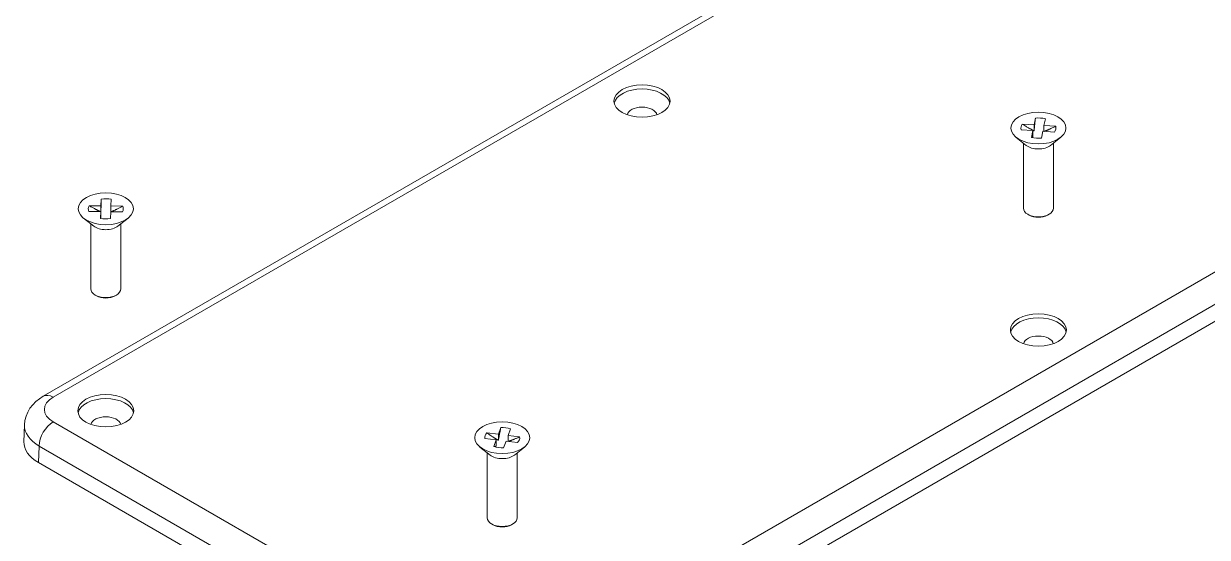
# Model space of a CAD drawing. Header units: millimetres. Extents: x 17 to 728, y 8 to 567.
# Drawn here: x 491.6 to 609.8, y 422.2 to 473.5 of the extents above; entities that cross this region are included whole.
import ezdxf

# ---------------------------------------------------------------- set-up
doc = ezdxf.new("R2010")
doc.units = ezdxf.units.MM
doc.header["$LTSCALE"] = 1.333333
doc.layers.add('Visible (ANSI)', color=7, linetype='Continuous', lineweight=18)
doc.layers.add('Visible Narrow (ANSI)', color=7, linetype='Continuous', lineweight=9)

msp = doc.modelspace()

# ---------------------------------------------------------------- linework, layer by layer
at = {"layer": 'Visible (ANSI)'}
for p, q in [((493.559, 436.279), (603.607, 499.815)), ((543.158, 404.826), (653.256, 468.391)), ((592.537, 463.384), (592.674, 464.058)), ((593.667, 463.991), (593.53, 463.316)), ((591.251, 462.89), (592.419, 462.81)), ((591.368, 463.463), (592.537, 463.384)), ((592.419, 462.81), (592.282, 462.135)), ((592.419, 462.81), (592.419, 462.214)), ((592.537, 463.384), (592.537, 462.787)), ((593.275, 462.068), (593.413, 462.743)), ((593.413, 462.743), (594.582, 462.663)), ((593.53, 463.316), (594.699, 463.236)), ((593.53, 463.316), (593.53, 462.735)), ((591.763, 461.328), (590.753, 462.128)), ((591.475, 461.556), (591.475, 455.061)), ((594.186, 461.328), (595.196, 462.128)), ((594.475, 461.556), (594.475, 455.061)), ((498.148, 455.311), (499.325, 455.295)), ((499.325, 455.295), (499.351, 455.975)), ((499.325, 455.295), (499.325, 454.699)), ((500.351, 455.962), (500.324, 455.282)), ((500.324, 455.282), (501.501, 455.267)), ((500.324, 455.282), (500.324, 454.705)), ((498.601, 453.265), (497.591, 454.065)), ((498.125, 454.733), (499.302, 454.718)), ((499.302, 454.718), (499.275, 454.039)), ((499.302, 454.718), (499.302, 454.122)), ((500.275, 454.026), (500.302, 454.705)), ((500.302, 454.705), (501.479, 454.69)), ((501.025, 453.265), (502.035, 454.065)), ((592.055, 454.367), (591.914, 454.449)), ((593.894, 454.367), (594.035, 454.449)), ((498.313, 453.493), (498.313, 446.999)), ((501.313, 453.493), (501.313, 446.999)), ((498.894, 446.304), (498.753, 446.386)), ((500.732, 446.304), (500.874, 446.386)), ((491.632, 431.74), (491.682, 433.413)), ((539.266, 433.145), (539.024, 432.48)), ((540.003, 432.362), (540.245, 433.027)), ((538.819, 431.915), (537.667, 432.054)), ((539.024, 432.48), (537.872, 432.62)), ((538.578, 431.25), (538.819, 431.915)), ((538.819, 431.915), (538.819, 431.319)), ((539.024, 432.48), (539.024, 431.884)), ((539.798, 431.797), (539.556, 431.131)), ((540.95, 431.657), (539.798, 431.797)), ((541.155, 432.222), (540.003, 432.362)), ((540.003, 432.362), (540.003, 431.772)), ((538.199, 430.403), (537.189, 431.203)), ((537.911, 430.631), (537.911, 424.137)), ((540.623, 430.403), (541.633, 431.203)), ((540.911, 430.631), (540.911, 424.137)), ((493.095, 429.648), (536.088, 404.826)), ((538.492, 423.443), (538.351, 423.524)), ((540.33, 423.443), (540.472, 423.524))]:
    msp.add_line(p, q, dxfattribs=at)
at = {"layer": 'Visible (ANSI)', "flags": 128}
for points in [[(592.674, 464.058), (592.662, 463.943), (592.651, 463.839), (592.641, 463.744), (592.632, 463.658), (592.624, 463.579), (592.616, 463.507), (592.609, 463.44), (592.603, 463.379), (592.596, 463.321), (592.591, 463.268), (592.585, 463.219), (592.58, 463.173), (592.575, 463.129), (592.571, 463.089), (592.567, 463.05), (592.563, 463.014), (592.559, 462.98), (592.555, 462.948), (592.552, 462.918), (592.548, 462.889), (592.545, 462.862), (592.542, 462.836), (592.539, 462.811), (592.537, 462.787)], [(592.537, 462.787), (592.513, 462.799), (592.488, 462.811), (592.462, 462.824), (592.435, 462.837), (592.407, 462.852), (592.378, 462.867), (592.347, 462.884), (592.314, 462.901), (592.28, 462.92), (592.244, 462.94), (592.206, 462.961), (592.166, 462.984), (592.123, 463.008), (592.077, 463.034), (592.029, 463.063), (591.976, 463.093), (591.92, 463.126), (591.86, 463.162), (591.795, 463.201), (591.724, 463.244), (591.647, 463.291), (591.563, 463.343), (591.47, 463.4), (591.368, 463.463)], [(594.699, 463.236), (594.602, 463.19), (594.514, 463.148), (594.434, 463.11), (594.361, 463.075), (594.293, 463.043), (594.23, 463.014), (594.171, 462.987), (594.117, 462.962), (594.066, 462.939), (594.019, 462.918), (593.974, 462.898), (593.932, 462.879), (593.893, 462.862), (593.855, 462.846), (593.82, 462.831), (593.786, 462.817), (593.754, 462.804), (593.723, 462.792), (593.694, 462.78), (593.666, 462.769), (593.64, 462.759), (593.614, 462.75), (593.589, 462.741), (593.566, 462.732)], [(592.419, 462.214), (592.417, 462.21), (592.414, 462.206), (592.411, 462.202), (592.408, 462.199), (592.404, 462.195), (592.401, 462.191), (592.397, 462.188), (592.393, 462.184), (592.389, 462.181), (592.385, 462.178), (592.381, 462.174), (592.376, 462.171), (592.371, 462.168), (592.365, 462.165), (592.36, 462.161), (592.353, 462.158), (592.347, 462.155), (592.34, 462.152), (592.332, 462.149), (592.324, 462.147), (592.315, 462.144), (592.305, 462.141), (592.294, 462.138), (592.282, 462.135)], [(499.279, 454.718), (499.255, 454.729), (499.231, 454.74), (499.205, 454.752), (499.178, 454.764), (499.15, 454.777), (499.121, 454.791), (499.09, 454.806), (499.058, 454.822), (499.024, 454.838), (498.989, 454.856), (498.951, 454.875), (498.911, 454.896), (498.869, 454.917), (498.825, 454.941), (498.777, 454.966), (498.726, 454.993), (498.672, 455.022), (498.614, 455.053), (498.551, 455.087), (498.484, 455.124), (498.41, 455.165), (498.331, 455.209), (498.243, 455.257), (498.148, 455.311)], [(499.351, 455.975), (499.349, 455.859), (499.347, 455.754), (499.345, 455.659), (499.343, 455.573), (499.342, 455.494), (499.34, 455.421), (499.339, 455.354), (499.337, 455.292), (499.336, 455.235), (499.335, 455.182), (499.334, 455.132), (499.333, 455.086), (499.332, 455.042), (499.331, 455.001), (499.33, 454.963), (499.33, 454.927), (499.329, 454.893), (499.328, 454.861), (499.328, 454.83), (499.327, 454.801), (499.326, 454.774), (499.326, 454.748), (499.325, 454.723), (499.325, 454.699)], [(501.501, 455.267), (501.406, 455.216), (501.318, 455.17), (501.239, 455.128), (501.165, 455.089), (501.098, 455.054), (501.035, 455.021), (500.977, 454.992), (500.923, 454.964), (500.872, 454.938), (500.824, 454.915), (500.78, 454.892), (500.738, 454.872), (500.698, 454.852), (500.66, 454.834), (500.625, 454.817), (500.591, 454.802), (500.559, 454.787), (500.528, 454.773), (500.499, 454.76), (500.471, 454.747), (500.444, 454.735), (500.418, 454.724), (500.394, 454.714), (500.37, 454.704)], [(499.302, 454.122), (499.302, 454.118), (499.301, 454.114), (499.3, 454.11), (499.3, 454.106), (499.299, 454.102), (499.298, 454.099), (499.298, 454.095), (499.297, 454.091), (499.296, 454.088), (499.295, 454.084), (499.295, 454.081), (499.294, 454.077), (499.293, 454.074), (499.292, 454.071), (499.291, 454.067), (499.289, 454.064), (499.288, 454.061), (499.287, 454.058), (499.285, 454.055), (499.284, 454.051), (499.282, 454.048), (499.28, 454.045), (499.278, 454.042), (499.275, 454.039)], [(499.325, 454.699), (499.324, 454.699), (499.323, 454.7), (499.322, 454.7), (499.321, 454.701), (499.32, 454.701), (499.319, 454.701), (499.318, 454.702), (499.317, 454.702), (499.316, 454.703), (499.315, 454.703), (499.314, 454.703), (499.313, 454.704), (499.313, 454.704), (499.312, 454.705), (499.311, 454.705), (499.31, 454.705), (499.309, 454.706), (499.308, 454.706), (499.307, 454.707), (499.306, 454.707), (499.305, 454.707), (499.304, 454.708), (499.303, 454.708), (499.302, 454.709)], [(491.682, 433.413), (491.729, 433.858), (491.841, 434.291), (492.012, 434.702), (492.239, 435.086), (492.512, 435.436), (492.827, 435.752), (493.178, 436.033), (493.559, 436.279)], [(539.266, 433.145), (539.245, 433.03), (539.226, 432.927), (539.208, 432.833), (539.192, 432.748), (539.178, 432.669), (539.164, 432.598), (539.152, 432.531), (539.14, 432.47), (539.129, 432.414), (539.119, 432.361), (539.11, 432.312), (539.101, 432.266), (539.093, 432.223), (539.085, 432.183), (539.077, 432.145), (539.07, 432.109), (539.064, 432.075), (539.057, 432.043), (539.051, 432.013), (539.045, 431.985), (539.04, 431.958), (539.035, 431.932), (539.029, 431.907), (539.024, 431.884)], [(539.024, 431.884), (539.001, 431.896), (538.977, 431.91), (538.951, 431.924), (538.925, 431.939), (538.897, 431.955), (538.868, 431.972), (538.837, 431.99), (538.805, 432.009), (538.772, 432.029), (538.736, 432.051), (538.699, 432.074), (538.659, 432.099), (538.617, 432.126), (538.572, 432.154), (538.524, 432.185), (538.473, 432.218), (538.417, 432.254), (538.358, 432.293), (538.294, 432.336), (538.224, 432.382), (538.148, 432.433), (538.065, 432.489), (537.973, 432.551), (537.872, 432.62)], [(541.155, 432.222), (541.057, 432.179), (540.968, 432.14), (540.886, 432.105), (540.812, 432.073), (540.743, 432.044), (540.68, 432.018), (540.621, 431.993), (540.567, 431.971), (540.516, 431.95), (540.468, 431.931), (540.424, 431.914), (540.382, 431.897), (540.343, 431.882), (540.305, 431.868), (540.27, 431.855), (540.237, 431.843), (540.205, 431.831), (540.175, 431.821), (540.146, 431.811), (540.118, 431.801), (540.092, 431.793), (540.066, 431.785), (540.042, 431.777), (540.018, 431.77)], [(538.819, 431.319), (538.814, 431.315), (538.809, 431.311), (538.804, 431.308), (538.798, 431.304), (538.792, 431.301), (538.786, 431.297), (538.78, 431.294), (538.773, 431.291), (538.766, 431.288), (538.759, 431.285), (538.751, 431.282), (538.743, 431.279), (538.734, 431.276), (538.724, 431.273), (538.714, 431.271), (538.703, 431.268), (538.692, 431.265), (538.679, 431.263), (538.666, 431.261), (538.651, 431.258), (538.635, 431.256), (538.618, 431.254), (538.599, 431.252), (538.578, 431.25)]]:
    msp.add_lwpolyline(points, dxfattribs=at)
at = {"layer": 'Visible (ANSI)'}
for centre, major_axis in [((553.377, 465.758), (2.8, 0)), ((592.975, 463.063), (2.75, 0)), ((499.813, 455), (2.75, 0)), ((592.975, 442.896), (2.8, 0)), ((499.813, 434.833), (2.8, 0)), ((539.411, 432.138), (-2.75, 0))]:
    msp.add_ellipse(centre, major_axis=major_axis, ratio=0.5773503, dxfattribs=at)
for centre, major_axis, ratio, start_param, end_param in [((553.377, 465.349), (2.8, 0), 0.5773503, 0.126607, 3.0149856), ((553.377, 464.288), (1.5, 0), 0.5773503, 0.1168071, 3.0247855), ((592.975, 463.063), (1.75, 0), 0.5773503, 1.1637116, 1.743215), ((592.975, 463.063), (-1.75, 0), 0.5773503, 5.8761006, 6.455604), ((592.975, 463.063), (1.75, 0), 0.5773503, 5.8761006, 6.455604), ((592.975, 461.838), (-1.5, 0), 0.5773503, 0.6301372, 2.5114554), ((592.975, 463.063), (-1.75, 0), 0.5773503, 1.1637116, 1.743215), ((499.813, 455), (-1.75, 0), 0.5773503, 5.9708498, 6.5503532), ((499.813, 455), (1.75, 0), 0.5773503, 1.2584608, 1.8379642), ((499.813, 455), (1.75, 0), 0.5773503, 5.9708498, 6.5503532), ((592.975, 455.061), (1.5, 0), 0.5773503, 3.1415927, 6.2831853), ((592.975, 454.898), (1.3, 0), 0.5773503, 3.9269908, 5.4977871), ((499.813, 453.775), (-1.5, 0), 0.5773503, 0.6301372, 2.5114554), ((499.813, 455), (-1.75, 0), 0.5773503, 1.2584608, 1.8379642), ((499.813, 446.999), (1.5, 0), 0.5773503, 3.1415927, 6.2831853), ((499.813, 446.835), (1.3, 0), 0.5773503, 3.9269908, 5.4977871), ((592.975, 442.487), (2.8, 0), 0.5773503, 0.126607, 3.0149856), ((592.975, 441.426), (1.5, 0), 0.5773503, 0.1168071, 3.0247855), ((499.813, 434.424), (2.8, 0), 0.5773503, 0.126607, 3.0149856), ((499.813, 433.363), (1.5, 0), 0.5773503, 0.1168071, 3.0247855), ((539.411, 432.138), (1.75, 0), 0.5773503, 1.0743341, 1.6538375), ((496.632, 431.689), (-5.002, 0), 0.5771744, 6.2657373, 7.0684312), ((539.411, 432.138), (-1.75, 0), 0.5773503, 5.7867231, 6.3662265), ((539.411, 432.138), (1.75, 0), 0.5773503, 5.7867231, 6.3662265), ((539.411, 430.914), (-1.5, 0), 0.5773503, 0.6301372, 2.5114554), ((539.411, 432.138), (-1.75, 0), 0.5773503, 1.0743341, 1.6538375), ((539.411, 424.137), (1.5, 0), 0.5773503, 3.1415927, 6.2831853), ((539.411, 423.973), (1.3, 0), 0.5773503, 3.9269908, 5.4977871)]:
    msp.add_ellipse(centre, major_axis=major_axis, ratio=ratio, start_param=start_param, end_param=end_param, dxfattribs=at)
at = {"layer": 'Visible Narrow (ANSI)'}
for p, q in [((494.559, 436.18), (604.607, 499.716)), ((651.792, 472.473), (541.744, 408.938)), ((543.158, 406.517), (653.206, 470.053)), ((537.502, 408.938), (494.559, 433.731)), ((493.095, 429.648), (493.145, 431.31)), ((493.145, 431.31), (536.088, 406.517))]:
    msp.add_line(p, q, dxfattribs=at)
for centre, major_axis, ratio, start_param, end_param in [((494.559, 434.547), (-1, 1.732), 0.5773503, 5.4977871, 6.2831853), ((496.682, 434.955), (-3.001, 0), 0.5771744, 5.4979394, 7.0684312), ((496.682, 433.322), (-5, 0.06), 0.5772588, 6.2727148, 7.0754087), ((494.559, 432.098), (-1, -1.732), 0.5773503, 3.9269908, 5.4803339)]:
    msp.add_ellipse(centre, major_axis=major_axis, ratio=ratio, start_param=start_param, end_param=end_param, dxfattribs=at)

doc.saveas('drawing.dxf')
